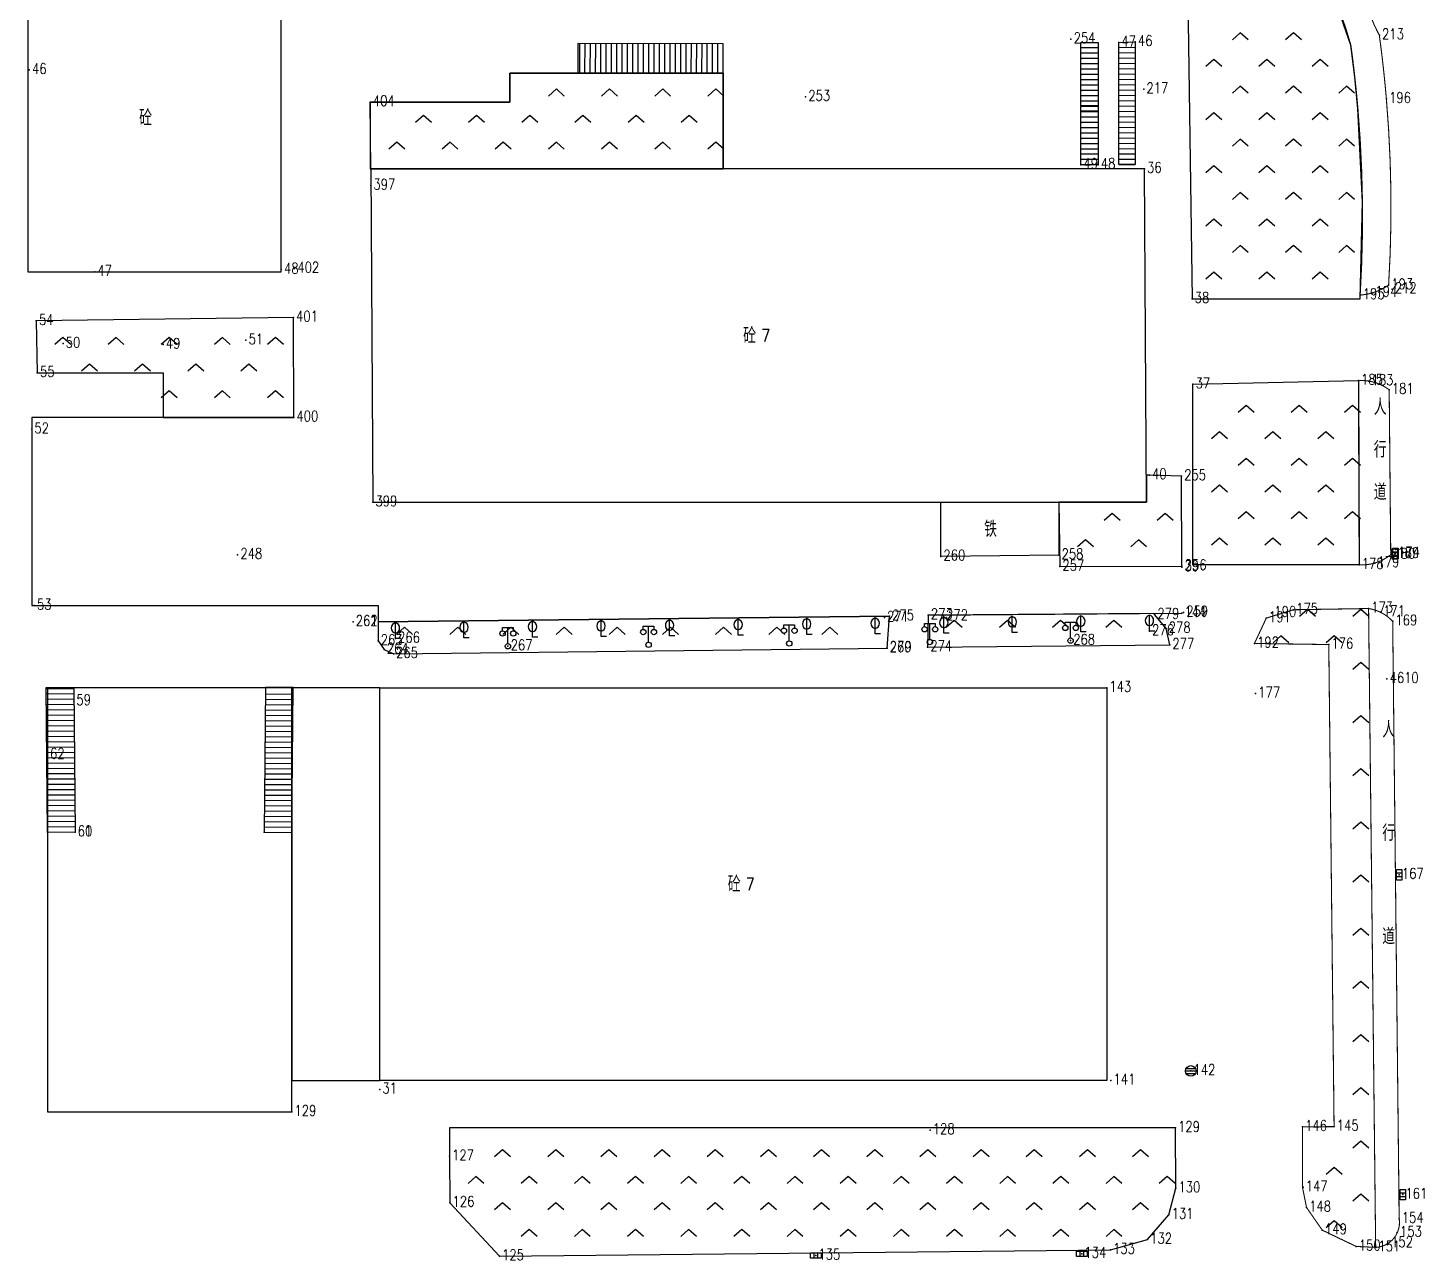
# Model space of a CAD drawing. Extents: x 1196 to 2163, y 619 to 1882.
# Drawn here: x 1890.8 to 2022.1, y 971.5 to 1087.4 of the extents above; entities that cross this region are included whole.
import ezdxf
from ezdxf.enums import TextEntityAlignment as Align

# ---------------------------------------------------------------- set-up
doc = ezdxf.new("R2010")
doc.units = 0
doc.header["$LTSCALE"] = 0.5
doc.header["$PDSIZE"] = 0.2
doc.layers.get('0').update_dxf_attribs({"linetype": 'CONTINUOUS'})
doc.layers.add('ASSIST', color=7, linetype='CONTINUOUS', plot=False)
for name, color, linetype in [('COMPONENT', 4, 'CONTINUOUS'), ('DLDW', 11, 'CONTINUOUS'), ('DLSS', 4, 'CONTINUOUS'), ('GXYZ', 2, 'CONTINUOUS'), ('JMD', 6, 'CONTINUOUS'), ('ZBTZ', 3, 'CONTINUOUS'), ('ZDH', 1, 'CONTINUOUS')]:
    doc.layers.add(name, color=color, linetype=linetype)
doc.styles.add('HZ', font='rs.shx', dxfattribs={"width": 0.8, "bigfont": 'hztxt.shx'})
doc.linetypes.add('444', pattern='A,4.5,[145,AAA.SHX,S=1,R=0,X=0,Y=1],4.5,-0.5,[146,AAA.SHX,S=1,R=0,X=0,Y=0],-0.5', length=10)

# ---------------------------------------------------------------- blocks, each defined once
blk = doc.blocks.new('gc041')
for p, q in [((-1, 0.5), (1, 0.5)), ((-1, -0.5), (-1, 0.5)), ((-0.3300000000000001, 0.5), (-0.3300000000000001, -0.5)), ((0.3300000000000001, 0.5), (0.3300000000000001, -0.5)), ((1, 0.5), (1, -0.5)), ((1, -0.5), (-1, -0.5))]:
    blk.add_line(p, q)
blk = doc.blocks.new('gc211')
for p, q in [((0, 0), (-1.5, -1.322875655532295)), ((1.5, -1.322875655532295), (0, 0))]:
    blk.add_line(p, q)
blk = doc.blocks.new('gcbj0103')
for p, q in [((-1, 0), (1, 0)), ((-0.9009279699931145, 0.4339686542644392), (0.9009279699931145, 0.4339686542644392)), ((-0.8840719287007586, -0.4673508584386283), (0.8840719287007586, -0.4673508584386283))]:
    blk.add_line(p, q)
blk.add_circle((0, 0), 1)
blk = doc.blocks.new('gc097')
for p, q in [((-1, 2.9), (-1, 3.5)), ((-1, 3.5), (1, 3.5)), ((0, 0.5), (0, 3.5)), ((1, 3.5), (1, 2.9))]:
    blk.add_line(p, q)
for centre in [(-1, 2.4), (1, 2.4), (0, 0)]:
    blk.add_circle(centre, 0.5)
blk = doc.blocks.new('gc143')
for p, q in [((0, 0), (0, 3)), ((1, 0), (0, 0))]:
    blk.add_line(p, q)
for centre, start, end in [((0.2249999999999998, 2), 102.6803834918198, 257.3196165081802), ((-0.2249999999999998, 2), 282.6803834918198, 77.31961650818025)]:
    blk.add_arc(centre, 1.025, start, end)

msp = doc.modelspace()

# ---------------------------------------------------------------- linework, layer by layer
at = {"linetype": 'Continuous'}
for p, q in [((1936.09, 1080.455, 16.02), (1936.09, 1083.171, 16.02)), ((1936.09, 1083.171, 16.02), (1956.16479296322, 1083.171, 16.02)), ((1956.16479296322, 1083.171, 16.02), (1956.16479296322, 1074.183)), ((1923.015, 1074.183), (1922.97, 1080.455, 16.02)), ((1922.97, 1080.455, 16.02), (1936.09, 1080.455, 16.02)), ((1923.015, 1074.183), (1956.16479296322, 1074.183))]:
    msp.add_line(p, q, dxfattribs=at)
at = {"layer": 'ASSIST', "linetype": 'Continuous', "flags": 128}
for points in [[(1942.486340053701, 1083.196159276717), (1956.16479296322, 1083.171), (1956.169851197554, 1085.921032162273), (1942.491398288036, 1085.946191438991)], [(1989.801, 1074.546), (1989.801, 1086.068), (1991.428, 1086.068), (1991.428, 1074.546)], [(1993.362, 1074.568), (1993.362, 1086.068), (1994.914, 1086.111), (1994.914, 1074.568)], [(1895.083, 1025.40737087685), (1895.205, 1011.785), (1892.609208201626, 1011.761752460914), (1892.487208201626, 1025.384123337764)], [(1913.119, 1025.40737087685), (1912.997, 1011.785), (1915.592791798374, 1011.761752460914), (1915.714791798374, 1025.384123337764)]]:
    msp.add_lwpolyline(points, close=True, dxfattribs=at)
at = {"layer": 'DLSS', "linetype": 'Continuous', "const_width": 0.1, "flags": 128}
for points in [[(2015.194, 1085.801, 0.02929685252450001), (2013.602336482631, 1090.425872659434, 0.02929685252449226), (2011.481, 1094.833, 0.04132945561308646), (2007.646551851545, 1100.562344074173, 0.0413294556130997), (2002.922, 1105.583)], [(2018.741, 1063.23, -0.03671608720483244), (2018.018956548839, 1062.821998587729, -0.03671608720477761), (2017.245, 1062.524, -0.02656342172134481), (2016.661954407986, 1062.380686193709, -0.02656342172109696), (2016.067, 1062.3)]]:
    msp.add_lwpolyline(points, format="xyb", dxfattribs=at)
at = {"layer": 'DLSS', "linetype": 'Continuous', "flags": 128}
for points in [[(2008.777, 1103.454, 0.1, 0.1, -0.02464116632044656), (2011.615822145433, 1100.03629302584, 0.1, 0.1, -0.03993113904072865), (2013.083, 1097.717, 0.1, 0.1, -0.004051946540645685), (2015.240495345741, 1093.533286806538, 0.1, 0.1, -0.02064722832689113), (2015.623, 1092.692, 0.1, 0.09999999999999999, -0.02258634498472908), (2016.426198406045, 1090.423367117784, 0.09999999999999999, 0.1, 0.02020210993549007), (2017.312, 1087.883, 0.1, 0.09999999999999999, 0.01844112300004212), (2017.431695844465, 1087.609687906901, 0.09999999999999999, 0.1, 0.005606906283024492), (2017.868, 1086.731, 0.1, 0.1, 0)], [(2015.194, 1085.801, 0.1, 0.1, -0.006272469131991728), (2015.562498295801, 1082.816152537918, 0.1, 0.1, -0.006272469131894292), (2015.856, 1079.823, 0.1, 0.09999999999999999, -0.01829197059465378), (2016.282137484811, 1071.065360897639, 0.09999999999999999, 0.1, -0.01829197059466653), (2016.067, 1062.3, 0.1, 0.1, 0)], [(2017.868, 1086.731, 0.1, 0.1, -0.006272469131991728), (2018.236498295801, 1083.746152537919, 0.1, 0.1, -0.006272469131894292), (2018.53, 1080.753, 0.1, 0.09999999999999999, -0.01829197059465378), (2018.956137484811, 1071.995360897639, 0.09999999999999999, 0.1, -0.01829197059466653), (2018.741, 1063.23, 0.1, 0.1, 0)], [(2015.899, 1054.251, 0.1, 0.09999999999999999, -0.02892241009112539), (2016.394244704839, 1054.258099264621, 0.09999999999999999, 0.1, -0.0289224100907574), (2016.887, 1054.208, 0.1, 0.1, -0.06121055374409031), (2017.891074215964, 1053.917728962035, 0.1, 0.1, -0.06121055374400487), (2018.795, 1053.393, 0.1, 0.1, 0)], [(2018.941, 1037.887, 0.1, 0.1, -0.04894170428611117), (2018.232560543268, 1037.42070553226, 0.1, 0.1, -0.04894170428595831), (2017.447, 1037.101, 0.1, 0.09999999999999999, -0.04307205506014312), (2016.715465315192, 1036.950721180031, 0.09999999999999999, 0.1, -0.04307205506009062), (2015.969, 1036.928, 0.1, 0.1, 0)], [(2016.857, 1032.82, 0.1, 0.09999999999999999, -0.03771599317253729), (2017.430257171878, 1032.686802086909, 0.09999999999999999, 0.1, -0.03771599317261792), (2017.977, 1032.469, 0.1, 0.09999999999999999, -0.04598968890251996), (2018.589720177951, 1032.096361978976, 0.09999999999999999, 0.1, -0.04598968890238442), (2019.124, 1031.618, 0.1, 0.1, 0)], [(2019.733, 975.438, 0.1, 0.1, -0.07210506899387152), (2019.741168751343, 974.768888147194, 0.1, 0.1, -0.07210506899388915), (2019.559, 974.125, 0.1, 0.09999999999999999, -0.1397621492059754), (2018.737714276022, 973.1447751695796, 0.09999999999999999, 0.1, -0.1397621492059662), (2017.523, 972.745, 0.1, 0.1, 0)]]:
    msp.add_lwpolyline(points, format="xyseb", dxfattribs=at)
at = {"layer": 'DLSS', "linetype": 'Continuous', "const_width": 0.1, "flags": 128}
for points in [[(2015.899, 1054.251), (2015.969, 1036.928)], [(2018.795, 1053.393), (2018.941, 1037.887)], [(2019.124, 1031.618), (2019.733, 975.438)]]:
    msp.add_lwpolyline(points, dxfattribs=at)
at = {"layer": 'JMD', "linetype": 'Continuous'}
for p, q in [((1956.169851197554, 1085.921032162273), (1942.491398288036, 1085.946191438991)), ((1942.664815799482, 1083.195830999776), (1942.669874033816, 1085.94586316205)), ((1943.164814953694, 1083.194911333118), (1943.169873188029, 1085.944943495391)), ((1943.664814107907, 1083.193991666459), (1943.669872342241, 1085.944023828733)), ((1944.164813262119, 1083.193071999801), (1944.169871496454, 1085.943104162075)), ((1944.664812416332, 1083.192152333143), (1944.669870650666, 1085.942184495416)), ((1945.164811570544, 1083.191232666484), (1945.169869804879, 1085.941264828758)), ((1945.664810724757, 1083.190312999826), (1945.669868959091, 1085.940345162099)), ((1946.164809878969, 1083.189393333168), (1946.169868113304, 1085.939425495441)), ((1946.664809033182, 1083.188473666509), (1946.669867267516, 1085.938505828783)), ((1947.164808187394, 1083.187553999851), (1947.169866421729, 1085.937586162124)), ((1947.664807341607, 1083.186634333192), (1947.669865575941, 1085.936666495466)), ((1948.164806495819, 1083.185714666534), (1948.169864730154, 1085.935746828807)), ((1948.664805650032, 1083.184794999876), (1948.669863884366, 1085.934827162149)), ((1949.164804804244, 1083.183875333217), (1949.169863038579, 1085.933907495491)), ((1949.664803958457, 1083.182955666559), (1949.669862192791, 1085.932987828832)), ((1950.164803112669, 1083.1820359999), (1950.169861347004, 1085.932068162174)), ((1950.664802266882, 1083.181116333242), (1950.669860501216, 1085.931148495516)), ((1951.164801421095, 1083.180196666583), (1951.169859655429, 1085.930228828857)), ((1951.664800575307, 1083.179276999925), (1951.669858809641, 1085.929309162199)), ((1952.164799729519, 1083.178357333267), (1952.169857963854, 1085.92838949554)), ((1952.664798883732, 1083.177437666608), (1952.669857118067, 1085.927469828882)), ((1953.164798037945, 1083.17651799995), (1953.169856272279, 1085.926550162224)), ((1953.664797192157, 1083.175598333292), (1953.669855426491, 1085.925630495565)), ((1954.16479634637, 1083.174678666633), (1954.169854580704, 1085.924710828907)), ((1954.664795500582, 1083.173758999975), (1954.669853734917, 1085.923791162248)), ((1955.164794654795, 1083.172839333316), (1955.169852889129, 1085.92287149559)), ((1955.664793809007, 1083.171919666658), (1955.669852043342, 1085.921951828931)), ((1956.16479296322, 1083.171), (1956.169851197554, 1085.921032162273)), ((1989.801, 1074.546), (1989.801, 1086.068)), ((1989.801, 1086.068), (1991.428, 1086.068)), ((1991.428, 1086.068), (1991.428, 1074.546)), ((1993.362, 1086.068), (1994.914, 1086.111)), ((1993.362, 1074.568), (1993.362, 1086.068)), ((1994.914, 1086.111), (1994.914, 1074.568)), ((1989.801, 1085.568), (1991.428, 1085.568)), ((1989.801, 1085.068), (1991.428, 1085.068)), ((1989.801, 1084.568), (1991.428, 1084.568)), ((1993.362, 1085.568), (1994.914, 1085.609130434783)), ((1993.362, 1085.068), (1994.914, 1085.107260869565)), ((1993.362, 1084.568), (1994.914, 1084.605391304348)), ((1989.801, 1084.068), (1991.428, 1084.068)), ((1989.801, 1083.568), (1991.428, 1083.568)), ((1993.362, 1084.068), (1994.914, 1084.10352173913)), ((1993.362, 1083.568), (1994.914, 1083.601652173913)), ((1942.486340053701, 1083.196159276717), (1956.16479296322, 1083.171)), ((1989.801, 1083.068), (1991.428, 1083.068)), ((1989.801, 1082.568), (1991.428, 1082.568)), ((1989.801, 1082.068), (1991.428, 1082.068)), ((1993.362, 1083.068), (1994.914, 1083.099782608696)), ((1993.362, 1082.568), (1994.914, 1082.597913043478)), ((1993.362, 1082.068), (1994.914, 1082.096043478261)), ((1989.801, 1081.568), (1991.428, 1081.568)), ((1989.801, 1081.068), (1991.428, 1081.068)), ((1993.362, 1081.568), (1994.914, 1081.594173913044)), ((1993.362, 1081.068), (1994.914, 1081.092304347826)), ((1989.801, 1080.568), (1991.428, 1080.568)), ((1989.801, 1080.120595568717), (1991.428, 1080.120595568717)), ((1989.801, 1080.068), (1991.428, 1080.068)), ((1989.801, 1079.620595568717), (1991.428, 1079.620595568717)), ((1989.801, 1079.568), (1991.428, 1079.568)), ((1993.362, 1080.568), (1994.914, 1080.590434782609)), ((1993.362, 1080.068), (1994.914, 1080.088565217391)), ((1993.362, 1079.568), (1994.914, 1079.586695652174)), ((1989.801, 1079.068), (1991.428, 1079.068)), ((1989.801, 1078.568), (1991.428, 1078.568)), ((1989.801, 1078.068), (1991.428, 1078.068)), ((1993.362, 1079.068), (1994.914, 1079.084826086957)), ((1993.362, 1078.568), (1994.914, 1078.582956521739)), ((1993.362, 1078.068), (1994.914, 1078.081086956522)), ((1989.801, 1077.568), (1991.428, 1077.568)), ((1989.801, 1077.068), (1991.428, 1077.068)), ((1993.362, 1077.568), (1994.914, 1077.579217391304)), ((1993.362, 1077.068), (1994.914, 1077.077347826087)), ((1989.801, 1076.568), (1991.428, 1076.568)), ((1989.801, 1076.068), (1991.428, 1076.068)), ((1989.801, 1075.568), (1991.428, 1075.568)), ((1993.362, 1076.568), (1994.914, 1076.57547826087)), ((1993.362, 1076.068), (1994.914, 1076.073608695652)), ((1993.362, 1075.568), (1994.914, 1075.571739130435)), ((1989.801, 1075.068), (1991.428, 1075.068)), ((1989.801, 1074.568), (1991.428, 1074.568)), ((1993.362, 1075.068), (1994.914, 1075.069869565217)), ((1993.362, 1074.568), (1994.914, 1074.568)), ((1892.609208201626, 1011.761752460914), (1892.487208201626, 1025.384123337764)), ((1895.084100784431, 1025.284458632837), (1892.488308986056, 1025.261211093751)), ((1895.088578533155, 1024.784478683473), (1892.492786734781, 1024.761231144387)), ((1895.09305628188, 1024.284498734108), (1892.497264483506, 1024.261251195022)), ((1895.083, 1025.40737087685), (1895.205, 1011.785)), ((1913.119, 1025.40737087685), (1912.997, 1011.785)), ((1913.108943718119, 1024.284498734108), (1915.704735516494, 1024.261251195022)), ((1913.113421466844, 1024.784478683473), (1915.709213265219, 1024.761231144387)), ((1915.592791798374, 1011.761752460914), (1915.714791798374, 1025.384123337764)), ((1895.097534030605, 1023.784518784744), (1892.501742232231, 1023.761271245658)), ((1895.10201177933, 1023.28453883538), (1892.506219980955, 1023.261291296294)), ((1913.09998822067, 1023.28453883538), (1915.695780019044, 1023.261291296294)), ((1913.104465969395, 1023.784518784744), (1915.700257767769, 1023.761271245658)), ((1895.106489528055, 1022.784558886015), (1892.51069772968, 1022.761311346929)), ((1895.110967276779, 1022.284578936651), (1892.515175478405, 1022.261331397565)), ((1895.115445025504, 1021.784598987287), (1892.51965322713, 1021.761351448201)), ((1913.086554974496, 1021.784598987287), (1915.68234677287, 1021.761351448201)), ((1913.09103272322, 1022.284578936651), (1915.686824521595, 1022.261331397565)), ((1913.095510471945, 1022.784558886015), (1915.69130227032, 1022.761311346929)), ((1895.119922774229, 1021.284619037922), (1892.524130975855, 1021.261371498836)), ((1895.124400522954, 1020.784639088558), (1892.528608724579, 1020.761391549472)), ((1895.128878271679, 1020.284659139194), (1892.533086473304, 1020.261411600108)), ((1913.073121728321, 1020.284659139194), (1915.668913526696, 1020.261411600108)), ((1913.077599477046, 1020.784639088558), (1915.67339127542, 1020.761391549472)), ((1913.082077225771, 1021.284619037922), (1915.677869024145, 1021.261371498836)), ((1913.082077225771, 1021.284619037922), (1915.677869024145, 1021.261371498836)), ((1895.133356020403, 1019.784679189829), (1892.537564222029, 1019.761431650743)), ((1895.137833769128, 1019.284699240465), (1892.542041970754, 1019.261451701379)), ((1913.064166230872, 1019.284699240465), (1915.659958029246, 1019.261451701379)), ((1913.068643979596, 1019.784679189829), (1915.664435777971, 1019.761431650743)), ((1895.142311517853, 1018.784719291101), (1892.546519719479, 1018.761471752014)), ((1895.146789266578, 1018.284739341736), (1892.550997468203, 1018.26149180265)), ((1895.151267015302, 1017.784759392372), (1892.555475216928, 1017.761511853286)), ((1913.050732984697, 1017.784759392372), (1915.646524783072, 1017.761511853286)), ((1913.055210733422, 1018.284739341736), (1915.651002531796, 1018.26149180265)), ((1913.059688482147, 1018.784719291101), (1915.655480280521, 1018.761471752014)), ((1895.155744764027, 1017.284779443008), (1892.559952965653, 1017.261531903922)), ((1895.160222512752, 1016.784799493643), (1892.564430714378, 1016.761551954557)), ((1895.164700261477, 1016.284819544279), (1892.568908463102, 1016.261572005193)), ((1913.037299738523, 1016.284819544279), (1915.633091536897, 1016.261572005193)), ((1913.041777487248, 1016.784799493643), (1915.637569285622, 1016.761551954557)), ((1913.046255235972, 1017.284779443008), (1915.642047034347, 1017.261531903922)), ((1895.169178010202, 1015.784839594915), (1892.573386211827, 1015.761592055828)), ((1895.173655758926, 1015.28485964555), (1892.577863960552, 1015.261612106464)), ((1913.028344241073, 1015.28485964555), (1915.624136039448, 1015.261612106464)), ((1913.032821989798, 1015.784839594915), (1915.628613788173, 1015.761592055828)), ((1895.178133507651, 1014.784879696186), (1892.582341709277, 1014.7616321571)), ((1895.182611256376, 1014.284899746822), (1892.586819458002, 1014.261652207736)), ((1895.187089005101, 1013.784919797457), (1892.591297206726, 1013.761672258371)), ((1913.014910994899, 1013.784919797457), (1915.610702793274, 1013.761672258371)), ((1913.019388743624, 1014.284899746822), (1915.615180541998, 1014.261652207736)), ((1913.023866492349, 1014.784879696186), (1915.619658290723, 1014.7616321571)), ((1895.191566753826, 1013.284939848093), (1892.595774955451, 1013.261692309007)), ((1895.19604450255, 1012.784959898729), (1892.600252704176, 1012.761712359643)), ((1913.005955497449, 1012.784959898729), (1915.601747295824, 1012.761712359643)), ((1913.010433246174, 1013.284939848093), (1915.606225044549, 1013.261692309007)), ((1895.200522251275, 1012.284979949364), (1892.604730452901, 1012.261732410278)), ((1895.205, 1011.785), (1892.609208201626, 1011.761752460914)), ((1912.997, 1011.785), (1915.592791798374, 1011.761752460914)), ((1913.001477748725, 1012.284979949364), (1915.597269547099, 1012.261732410278))]:
    msp.add_line(p, q, dxfattribs=at)
at = {"layer": 'JMD', "linetype": 'Continuous', "flags": 128}
for points in [[(1890.776, 1093.468), (1890.776, 1064.5), (1914.605, 1064.5), (1914.605, 1093.468)], [(1995.778, 1074.183), (1923.015, 1074.183), (1923.217, 1042.809), (1995.98, 1042.809)], [(1976.628, 1037.729), (1976.628, 1042.809), (1987.733, 1042.809), (1987.733, 1037.842)], [(1892.609, 1025.373), (1892.609, 985.4870000000001), (1915.593, 985.487), (1915.593, 1025.373)], [(1923.864, 1025.373), (1915.593, 1025.373), (1915.593, 988.4459999999997), (1923.863999999999, 988.4459999999999)], [(1992.228, 1025.373), (1992.228, 988.4459999999999), (1923.864, 988.4459999999997), (1923.864, 1025.373)]]:
    msp.add_lwpolyline(points, close=True, dxfattribs=at)
at = {"layer": 'JMD', "linetype": '444', "flags": 128}
for points in [[(1915.771, 1050.799), (1891.14, 1050.799), (1891.14, 1033.098)], [(1891.14, 1033.098), (1923.702, 1033.098), (1923.702, 1031.566), (1971.799, 1032.088)]]:
    msp.add_lwpolyline(points, dxfattribs=at)
at = {"layer": 'JMD', "linetype": '444', "elevation": 15.733, "flags": 128}
msp.add_lwpolyline([(1975.441, 1032.211), (1999.287, 1032.38)], dxfattribs=at)
at = {"layer": 'ZBTZ', "linetype": 'Continuous', "flags": 128}
for points, elevation in [([(2011.481, 1094.833), (1999.795, 1094.528), (2000.258, 1061.951), (2016.067, 1061.951), (2016.282137484811, 1071.065360897639), (2015.856, 1079.823), (2015.562498295801, 1082.816152537918), (2015.194, 1085.801), (2013.602336482631, 1090.425872659434), (2011.481, 1094.833)], 15.39), ([(1922.97, 1080.455), (1922.97, 1074.183), (1956.16479296322, 1074.183), (1956.16479296322, 1083.171), (1936.09, 1083.171), (1936.09, 1080.455), (1922.970089762698, 1080.442489074657)], 16.02), ([(1891.561, 1059.871), (1891.66, 1054.989), (1903.501, 1054.989), (1903.501, 1050.799), (1915.771, 1050.799), (1915.746, 1060.187), (1891.561, 1059.871)], 15.649), ([(1975.441, 1032.211), (1975.391, 1029.199), (1998.156, 1029.406), (1997.809, 1030.931), (1996.744, 1032.236), (1996.634904798829, 1032.361204223392), (1975.441, 1032.211)], 15.733), ([(1998.683, 983.974), (1930.414, 983.974), (1930.414, 981.305), (1930.46, 976.94), (1935.113, 971.922), (1992.581, 972.518), (1996.072, 973.469), (1998.087, 975.815), (1998.729, 978.299), (1998.683, 983.974)], 15.391)]:
    msp.add_lwpolyline(points, close=True, dxfattribs=dict(at, elevation=elevation))
for points in [[(2000.34, 1053.907), (2015.899, 1054.251), (2015.969, 1036.928), (2000.34, 1036.928), (2000.34, 1053.907)], [(1987.733, 1042.809), (1987.806, 1036.771), (1999.308, 1036.805), (1999.267, 1045.274), (1996.24, 1045.37), (1995.963522584863, 1045.368219913372), (1995.963522584863, 1042.809), (1987.733, 1042.809)], [(1923.702, 1031.566), (1923.702, 1029.769), (1924.281, 1028.965), (1925.147, 1028.554), (1971.57, 1029.093), (1971.799, 1032.088)]]:
    msp.add_lwpolyline(points, close=True, dxfattribs=at)
at = {"layer": 'ZBTZ', "linetype": 'Continuous', "const_width": 0.1, "flags": 128}
msp.add_lwpolyline([(2016.857, 1032.82), (2009.799, 1032.708), (2007.24, 1031.922), (2006.12, 1029.534), (2013.114, 1029.435), (2013.613, 984.096), (2010.641, 984.076), (2010.641, 978.3890000000001), (2011.021, 976.494), (2012.504, 974.357), (2015.693, 972.827), (2017.523, 972.745)], close=True, dxfattribs=at)
at = {"layer": 'ZDH', "linetype": 'Continuous'}
for p in [(1988.865, 1086.373, 15.85), (1993.362, 1086.068, 16.015), (1994.914, 1086.111, 16.015), (2017.868, 1086.731, 15.39), (2017.868, 1086.731, 15.39), (2017.868, 1086.731, 15.39), (1890.905, 1083.47, 15.498), (1963.912, 1080.947, 16.303), (1995.721, 1081.655, 15.742), (1995.721, 1081.655, 15.742), (1995.721, 1081.655, 15.742), (2018.53, 1080.753, 15.31), (2018.53, 1080.753, 15.31), (2018.53, 1080.753, 15.31), (1922.97, 1080.455, 16.02), (1922.97, 1080.455, 16.02), (1922.97, 1080.455, 16.02), (1989.801, 1074.546, 16.347), (1991.428, 1074.56, 16.252), (1995.778, 1074.183, 15.728), (1923.015, 1072.597, 15.838), (1923.015, 1072.597, 15.838), (1923.015, 1072.597, 15.838), (1897.065, 1064.5, 15.63), (1914.605, 1064.696, 15.784), (1915.859, 1064.79, 15.767), (1915.859, 1064.79, 15.767), (1915.859, 1064.79, 15.767), (2016.067, 1062.3, 15.162), (2016.067, 1062.3, 15.162), (2016.067, 1062.3, 15.162), (2017.245, 1062.524, 15.132), (2017.245, 1062.524, 15.132), (2017.245, 1062.524, 15.132), (2018.741, 1063.23, 15.118), (2018.741, 1063.23, 15.118), (2018.741, 1063.23, 15.118), (2019.074, 1062.86, 15.103), (2019.074, 1062.86, 15.103), (2019.074, 1062.86, 15.103), (2000.258, 1061.951, 15.617), (1891.561, 1059.871, 15.649), (1915.746, 1060.187, 15.772), (1915.746, 1060.187, 15.772), (1915.746, 1060.187, 15.772), (1894.084, 1057.731, 15.977), (1903.501, 1057.638, 16.107), (1911.276, 1058.045, 16.065), (1891.66, 1054.989, 15.767), (2000.34, 1053.907, 15.653), (2015.899, 1054.251, 15.098), (2015.899, 1054.251, 15.098), (2015.899, 1054.251, 15.098), (2016.887, 1054.208, 15.085), (2016.887, 1054.208, 15.085), (2016.887, 1054.208, 15.085), (2018.795, 1053.393, 15.037), (2018.795, 1053.393, 15.037), (2018.795, 1053.393, 15.037), (1915.771, 1050.799, 15.772), (1915.771, 1050.799, 15.772), (1915.771, 1050.799, 15.772), (1891.14, 1049.674, 15.798), (1996.24, 1045.37, 15.79), (1999.267, 1045.274, 15.925), (1923.217, 1042.809, 16.22), (1923.217, 1042.809, 16.22), (1923.217, 1042.809, 16.22), (1910.499, 1037.878, 15.117), (1976.628, 1037.729, 15.725), (1987.733, 1037.842, 15.81), (2018.941, 1037.887, 14.895), (2018.941, 1037.887, 14.895), (2018.941, 1037.887, 14.895), (2019.322, 1037.95, 14.867), (2019.322, 1037.95, 14.867), (2019.322, 1037.95, 14.867), (2019.375, 1037.996, 14.878), (2019.375, 1037.996, 14.878), (2019.375, 1037.996, 14.878), (1987.806, 1036.771, 15.579), (1999.298, 1036.726, 15.976), (1999.308, 1036.805, 15.317), (2015.969, 1036.928, 14.917), (2015.969, 1036.928, 14.917), (2015.969, 1036.928, 14.917), (2017.447, 1037.101, 14.891), (2017.447, 1037.101, 14.891), (2017.447, 1037.101, 14.891), (1891.374, 1033.098, 15.884), (1971.799, 1032.088, 15.74), (1975.441, 1032.211, 15.733), (1976.869, 1032.111, 15.747), (1996.744, 1032.236, 15.366), (1999.287, 1032.38, 16.807), (1999.287, 1032.38, 16.807), (1999.287, 1032.38, 16.807), (1999.461, 1032.452, 15.337), (2007.742, 1032.416, 15.852), (2007.742, 1032.416, 15.852), (2007.742, 1032.416, 15.852), (2009.799, 1032.708, 15.758), (2009.799, 1032.708, 15.758), (2009.799, 1032.708, 15.758), (2016.857, 1032.82, 14.84), (2016.857, 1032.82, 14.84), (2016.857, 1032.82, 14.84), (2017.977, 1032.469, 14.851), (2017.977, 1032.469, 14.851), (2017.977, 1032.469, 14.851), (1921.36, 1031.566, 15.77), (1921.363, 1031.566, 15.771), (1971.318, 1031.964, 15.762), (1997.809, 1030.931, 15.336), (2007.24, 1031.922, 15.901), (2007.24, 1031.922, 15.901), (2007.24, 1031.922, 15.901), (2019.124, 1031.618, 14.825), (2019.124, 1031.618, 14.825), (2019.124, 1031.618, 14.825), (1923.702, 1029.769, 15.754), (1925.336, 1029.993, 15.805), (1988.829, 1029.801, 15.591), (1996.245, 1030.686, 15.611), (1998.156, 1029.406, 15.413), (2006.12, 1029.534, 15.884), (2006.12, 1029.534, 15.884), (2006.12, 1029.534, 15.884), (2013.114, 1029.435, 15.423), (2013.114, 1029.435, 15.423), (2013.114, 1029.435, 15.423), (1924.281, 1028.965, 15.683), (1925.147, 1028.554, 15.515), (1935.917, 1029.272, 15.59), (1971.57, 1029.13, 15.543), (1971.57, 1029.093, 15.543), (1975.391, 1029.199, 15.57), (2018.582, 1026.204, 14.953), (1992.228, 1025.373, 16.289), (1992.228, 1025.373, 16.289), (1992.228, 1025.373, 16.289), (2006.23, 1024.838, 16.23), (2006.23, 1024.838, 16.23), (2006.23, 1024.838, 16.23), (1895.083, 1024.118, 15.933), (1892.609, 1019.072, 18.549), (1915.593, 1019.072, 18.549), (1895.205, 1011.785, 19.811), (1895.206, 1011.785, 19.812), (1912.996, 1011.785, 19.812), (1912.997, 1011.785, 19.811), (2019.738, 1007.788, 14.591), (2019.738, 1007.788, 14.591), (2019.738, 1007.788, 14.591), (2000.14, 989.333, 15.427), (2000.14, 989.333, 15.427), (2000.14, 989.333, 15.427), (1923.864, 987.594, 15.891), (1923.864, 987.594, 15.891), (1923.864, 987.594, 15.891), (1992.628, 988.446, 15.459), (1992.628, 988.446, 15.459), (1992.628, 988.446, 15.459), (1915.593, 985.487, 19.375), (1975.623, 983.776, 15.924), (1975.623, 983.776, 15.924), (1975.623, 983.776, 15.924), (1998.683, 983.974, 15.391), (1998.683, 983.974, 15.391), (1998.683, 983.974, 15.391), (2010.641, 984.076, 15.384), (2010.641, 984.076, 15.384), (2010.641, 984.076, 15.384), (2013.613, 984.096, 15.415), (2013.613, 984.096, 15.415), (2013.613, 984.096, 15.415), (1930.414, 981.305, 15.808), (1930.414, 981.305, 15.808), (1930.414, 981.305, 15.808), (1998.729, 978.299, 15.363), (1998.729, 978.299, 15.363), (1998.729, 978.299, 15.363), (2010.696, 978.389, 15.033), (2010.696, 978.389, 15.033), (2010.696, 978.389, 15.033), (1930.46, 976.94, 15.476), (1930.46, 976.94, 15.476), (1930.46, 976.94, 15.476), (2020.077, 977.7, 14.275), (2020.077, 977.7, 14.275), (2020.077, 977.7, 14.275), (1998.087, 975.815, 15.351), (1998.087, 975.815, 15.351), (1998.087, 975.815, 15.351), (2011.021, 976.494, 14.907), (2011.021, 976.494, 14.907), (2011.021, 976.494, 14.907), (2012.504, 974.357, 14.685), (2012.504, 974.357, 14.685), (2012.504, 974.357, 14.685), (2019.733, 975.438, 14.233), (2019.733, 975.438, 14.233), (2019.733, 975.438, 14.233), (1996.072, 973.469, 15.372), (1996.072, 973.469, 15.372), (1996.072, 973.469, 15.372), (2018.73, 973.144, 14.249), (2018.73, 973.144, 14.249), (2018.73, 973.144, 14.249), (2019.559, 974.125, 14.23), (2019.559, 974.125, 14.23), (2019.559, 974.125, 14.23), (1935.113, 971.922, 15.459), (1935.113, 971.922, 15.459), (1935.113, 971.922, 15.459), (1964.865, 971.971, 15.421), (1964.865, 971.971, 15.421), (1964.865, 971.971, 15.421), (1989.879, 972.147, 15.436), (1989.879, 972.147, 15.436), (1989.879, 972.147, 15.436), (1992.581, 972.518, 15.444), (1992.581, 972.518, 15.444), (1992.581, 972.518, 15.444), (2015.693, 972.827, 14.412), (2015.693, 972.827, 14.412), (2015.693, 972.827, 14.412), (2017.523, 972.745, 14.321), (2017.523, 972.745, 14.321), (2017.523, 972.745, 14.321)]:
    msp.add_point(p, dxfattribs=at)

# ---------------------------------------------------------------- block references
at = {"layer": 'COMPONENT', "linetype": 'Continuous', "xscale": 0.5, "yscale": 0.5}
msp.add_blockref('gcbj0103', (2000.14, 989.333, 15.427), dxfattribs=at)
at = {"layer": 'DLDW', "linetype": 'Continuous', "xscale": 0.5, "yscale": 0.5}
for p in [(1935.917, 1029.272, 15.59), (1949.145, 1029.40425, 15.59), (1962.373, 1029.5365, 15.59), (1975.601, 1029.66875, 15.59), (1988.829, 1029.801, 15.591)]:
    msp.add_blockref('gc097', p, dxfattribs=at)
at = {"layer": 'GXYZ', "linetype": 'Continuous', "xscale": 0.5, "yscale": 0.5, "zscale": 0.5, "rotation": 90}
for p in [(2019.322, 1037.95, 14.867), (2019.375, 1037.996, 14.878), (2019.738, 1007.788, 14.591), (2020.077, 977.7, 14.275)]:
    msp.add_blockref('gc041', p, dxfattribs=at)
at = {"layer": 'GXYZ', "linetype": 'Continuous', "xscale": 0.5, "yscale": 0.5, "zscale": 0.5}
for p in [(1964.865, 971.971, 15.421), (1989.879, 972.147, 15.436)]:
    msp.add_blockref('gc041', p, dxfattribs=at)
at = {"layer": 'ZBTZ', "linetype": 'Continuous', "xscale": 0.5, "yscale": 0.5}
for name, p in [('gc211', (2004.795, 1086.951)), ('gc211', (2009.795, 1086.951)), ('gc211', (2002.295, 1084.451)), ('gc211', (2007.295, 1084.451)), ('gc211', (2012.295, 1084.451)), ('gc211', (2004.795, 1081.951)), ('gc211', (2009.795, 1081.951)), ('gc211', (2014.795, 1081.951)), ('gc211', (1940.47, 1081.683)), ('gc211', (1945.47, 1081.683)), ('gc211', (1950.47, 1081.683)), ('gc211', (1955.47, 1081.683)), ('gc211', (2002.295, 1079.451)), ('gc211', (2007.295, 1079.451)), ('gc211', (2012.295, 1079.451)), ('gc211', (1927.97, 1079.183)), ('gc211', (1932.97, 1079.183)), ('gc211', (1937.97, 1079.183)), ('gc211', (1942.97, 1079.183)), ('gc211', (1947.97, 1079.183)), ('gc211', (1952.97, 1079.183)), ('gc211', (1925.47, 1076.683)), ('gc211', (1930.47, 1076.683)), ('gc211', (1935.47, 1076.683)), ('gc211', (1940.47, 1076.683)), ('gc211', (1945.47, 1076.683)), ('gc211', (1950.47, 1076.683)), ('gc211', (1955.47, 1076.683)), ('gc211', (2004.795, 1076.951)), ('gc211', (2009.795, 1076.951)), ('gc211', (2014.795, 1076.951)), ('gc211', (2002.295, 1074.451)), ('gc211', (2007.295, 1074.451)), ('gc211', (2012.295, 1074.451)), ('gc211', (2004.795, 1071.951)), ('gc211', (2009.795, 1071.951)), ('gc211', (2014.795, 1071.951)), ('gc211', (2002.295, 1069.451)), ('gc211', (2007.295, 1069.451)), ('gc211', (2012.295, 1069.451)), ('gc211', (2004.795, 1066.951)), ('gc211', (2009.795, 1066.951)), ('gc211', (2014.795, 1066.951)), ('gc211', (2002.295, 1064.451)), ('gc211', (2007.295, 1064.451)), ('gc211', (2012.295, 1064.451)), ('gc211', (1894.061, 1058.299)), ('gc211', (1899.061, 1058.299)), ('gc211', (1904.061, 1058.299)), ('gc211', (1909.061, 1058.299)), ('gc211', (1914.061, 1058.299)), ('gc211', (1896.561, 1055.799)), ('gc211', (1901.561, 1055.799)), ('gc211', (1906.561, 1055.799)), ('gc211', (1911.561, 1055.799)), ('gc211', (1904.061, 1053.299)), ('gc211', (1909.061, 1053.299)), ('gc211', (1914.061, 1053.299)), ('gc211', (2005.34, 1051.928)), ('gc211', (2010.34, 1051.928)), ('gc211', (2015.34, 1051.928)), ('gc211', (2002.84, 1049.428)), ('gc211', (2007.84, 1049.428)), ('gc211', (2012.84, 1049.428)), ('gc211', (2005.34, 1046.928)), ('gc211', (2010.34, 1046.928)), ('gc211', (2015.34, 1046.928)), ('gc211', (2002.84, 1044.428)), ('gc211', (2007.84, 1044.428)), ('gc211', (2012.84, 1044.428)), ('gc211', (1992.733, 1041.771)), ('gc211', (1997.733, 1041.771)), ('gc211', (2005.34, 1041.928)), ('gc211', (2010.34, 1041.928)), ('gc211', (2015.34, 1041.928)), ('gc211', (1990.233, 1039.271)), ('gc211', (1995.233, 1039.271)), ('gc211', (2002.84, 1039.428)), ('gc211', (2007.84, 1039.428)), ('gc211', (2012.84, 1039.428)), ('gc143', (1983.352454545455, 1030.56, 15.805)), ('gc143', (1989.798727272727, 1030.623, 15.805)), ('gc143', (1996.245, 1030.686, 15.611)), ('gc211', (2011.12, 1032.745)), ('gc211', (2016.12, 1032.745)), ('gc143', (1925.336, 1029.993, 15.805)), ('gc211', (1926.202, 1031.054)), ('gc211', (1931.202, 1031.054)), ('gc143', (1931.782272727273, 1030.056, 15.805)), ('gc211', (1936.202, 1031.054)), ('gc143', (1938.228545454545, 1030.119, 15.805)), ('gc211', (1941.202, 1031.054)), ('gc143', (1944.674818181818, 1030.182, 15.805)), ('gc211', (1946.202, 1031.054)), ('gc211', (1951.202, 1031.054)), ('gc143', (1951.121090909091, 1030.245, 15.805)), ('gc211', (1956.202, 1031.054)), ('gc143', (1957.567363636364, 1030.308, 15.805)), ('gc211', (1961.202, 1031.054)), ('gc143', (1964.013636363636, 1030.371, 15.805)), ('gc211', (1966.202, 1031.054)), ('gc143', (1970.459909090909, 1030.434, 15.805)), ('gc143', (1976.906181818182, 1030.497, 15.805)), ('gc211', (1977.891, 1031.699)), ('gc211', (1982.891, 1031.699)), ('gc211', (1987.891, 1031.699)), ('gc211', (1992.891, 1031.699)), ('gc211', (2008.62, 1030.245)), ('gc211', (2013.62, 1030.245)), ('gc211', (2016.12, 1027.745)), ('gc211', (2016.12, 1022.745)), ('gc211', (2016.12, 1017.745)), ('gc211', (2016.12, 1012.745)), ('gc211', (2016.12, 1007.745)), ('gc211', (2016.12, 1002.745)), ('gc211', (2016.12, 997.745)), ('gc211', (2016.12, 992.745)), ('gc211', (2016.12, 987.745)), ('gc211', (2016.12, 982.745)), ('gc211', (1935.414, 981.922)), ('gc211', (1940.414, 981.922)), ('gc211', (1945.414, 981.922)), ('gc211', (1950.414, 981.922)), ('gc211', (1955.414, 981.922)), ('gc211', (1960.414, 981.922)), ('gc211', (1965.414, 981.922)), ('gc211', (1970.414, 981.922)), ('gc211', (1975.414, 981.922)), ('gc211', (1980.414, 981.922)), ('gc211', (1985.414, 981.922)), ('gc211', (1990.414, 981.922)), ('gc211', (1995.414, 981.922)), ('gc211', (2013.62, 980.245)), ('gc211', (1932.914, 979.422)), ('gc211', (1937.914, 979.422)), ('gc211', (1942.914, 979.422)), ('gc211', (1947.914, 979.422)), ('gc211', (1952.914, 979.422)), ('gc211', (1957.914, 979.422)), ('gc211', (1962.914, 979.422)), ('gc211', (1967.914, 979.422)), ('gc211', (1972.914, 979.422)), ('gc211', (1977.914, 979.422)), ('gc211', (1982.914, 979.422)), ('gc211', (1987.914, 979.422)), ('gc211', (1992.914, 979.422)), ('gc211', (1997.914, 979.422)), ('gc211', (1935.414, 976.922)), ('gc211', (1940.414, 976.922)), ('gc211', (1945.414, 976.922)), ('gc211', (1950.414, 976.922)), ('gc211', (1955.414, 976.922)), ('gc211', (1960.414, 976.922)), ('gc211', (1965.414, 976.922)), ('gc211', (1970.414, 976.922)), ('gc211', (1975.414, 976.922)), ('gc211', (1980.414, 976.922)), ('gc211', (1985.414, 976.922)), ('gc211', (1990.414, 976.922)), ('gc211', (1995.414, 976.922)), ('gc211', (2016.12, 977.745)), ('gc211', (1937.914, 974.422)), ('gc211', (1942.914, 974.422)), ('gc211', (1947.914, 974.422)), ('gc211', (1952.914, 974.422)), ('gc211', (1957.914, 974.422)), ('gc211', (1962.914, 974.422)), ('gc211', (1967.914, 974.422)), ('gc211', (1972.914, 974.422)), ('gc211', (1977.914, 974.422)), ('gc211', (1982.914, 974.422)), ('gc211', (1987.914, 974.422)), ('gc211', (1992.914, 974.422)), ('gc211', (2013.62, 975.245))]:
    msp.add_blockref(name, p, dxfattribs=at)

# ---------------------------------------------------------------- texts
at = {"layer": 'DLSS', "linetype": 'Continuous', "style": 'HZ', "width": 0.8}
for s, p in [('人', (2017.347971496149, 1051.02329273916)), ('行', (2017.347971496149, 1047.023721546735)), ('道', (2017.347971496149, 1043.02415035431)), ('人', (2018.145496582682, 1020.694503327209)), ('行', (2018.145496582682, 1010.967220214249)), ('道', (2018.145496582682, 1001.239937101288))]:
    msp.add_text(s, height=1.5, dxfattribs=at).set_placement(p)
at = {"layer": 'JMD', "linetype": 'Continuous', "style": 'HZ', "width": 0.8}
for s, p in [('砼', (1902.4405, 1078.984)), ('砼', (1959.2475, 1058.496)), ('铁', (1981.909683421253, 1040.297144089446)), ('砼', (1957.796, 1006.9095))]:
    msp.add_text(s, height=1.5, dxfattribs=at).set_placement(p, align=Align.MIDDLE_RIGHT)
for p in [(1959.7475, 1058.496), (1958.296, 1006.9095)]:
    msp.add_text('7', height=1.2, dxfattribs=at).set_placement(p, align=Align.MIDDLE_LEFT)
at = {"layer": 'ZDH', "linetype": 'Continuous', "style": 'HZ', "width": 0.8}
for s, p in [('213', (2018.118, 1086.356, 15.39)), ('213', (2018.118, 1086.356, 15.39)), ('213', (2018.118, 1086.356, 15.39)), ('254', (1989.115, 1085.998, 15.85)), ('47', (1993.612, 1085.693, 16.015)), ('46', (1995.164, 1085.736, 16.015)), ('46', (1891.155, 1083.095, 15.498)), ('217', (1995.971, 1081.28, 15.742)), ('217', (1995.971, 1081.28, 15.742)), ('217', (1995.971, 1081.28, 15.742)), ('404', (1923.22, 1080.08, 16.02)), ('404', (1923.22, 1080.08, 16.02)), ('404', (1923.22, 1080.08, 16.02)), ('253', (1964.162, 1080.572, 16.303)), ('196', (2018.78, 1080.378, 15.31)), ('196', (2018.78, 1080.378, 15.31)), ('196', (2018.78, 1080.378, 15.31)), ('49', (1990.051, 1074.171, 16.347)), ('48', (1991.678, 1074.185, 16.252)), ('36', (1996.028, 1073.808, 15.728)), ('397', (1923.265, 1072.222, 15.838)), ('397', (1923.265, 1072.222, 15.838)), ('397', (1923.265, 1072.222, 15.838)), ('47', (1897.315, 1064.125, 15.63)), ('48', (1914.855, 1064.321, 15.784)), ('402', (1916.109, 1064.415, 15.767)), ('402', (1916.109, 1064.415, 15.767)), ('402', (1916.109, 1064.415, 15.767)), ('193', (2018.991, 1062.855, 15.118)), ('193', (2018.991, 1062.855, 15.118)), ('193', (2018.991, 1062.855, 15.118)), ('38', (2000.508, 1061.576, 15.617)), ('195', (2016.317, 1061.925, 15.162)), ('195', (2016.317, 1061.925, 15.162)), ('195', (2016.317, 1061.925, 15.162)), ('194', (2017.495, 1062.149, 15.132)), ('194', (2017.495, 1062.149, 15.132)), ('194', (2017.495, 1062.149, 15.132)), ('212', (2019.324, 1062.485, 15.103)), ('212', (2019.324, 1062.485, 15.103)), ('212', (2019.324, 1062.485, 15.103)), ('54', (1891.811, 1059.496, 15.649)), ('401', (1915.996, 1059.812, 15.772)), ('401', (1915.996, 1059.812, 15.772)), ('401', (1915.996, 1059.812, 15.772)), ('50', (1894.334, 1057.356, 15.977)), ('51', (1911.526, 1057.67, 16.065)), ('49', (1903.751, 1057.263, 16.107)), ('55', (1891.91, 1054.614, 15.767)), ('37', (2000.59, 1053.532, 15.653)), ('185', (2016.149, 1053.876, 15.098)), ('185', (2016.149, 1053.876, 15.098)), ('185', (2016.149, 1053.876, 15.098)), ('183', (2017.137, 1053.833, 15.085)), ('183', (2017.137, 1053.833, 15.085)), ('183', (2017.137, 1053.833, 15.085)), ('181', (2019.045, 1053.018, 15.037)), ('181', (2019.045, 1053.018, 15.037)), ('181', (2019.045, 1053.018, 15.037)), ('400', (1916.021, 1050.424, 15.772)), ('400', (1916.021, 1050.424, 15.772)), ('400', (1916.021, 1050.424, 15.772)), ('52', (1891.39, 1049.299, 15.798)), ('40', (1996.49, 1044.995, 15.79)), ('255', (1999.517, 1044.899, 15.925)), ('399', (1923.467, 1042.434, 16.22)), ('399', (1923.467, 1042.434, 16.22)), ('399', (1923.467, 1042.434, 16.22)), ('174', (2019.625, 1037.621, 14.878)), ('174', (2019.625, 1037.621, 14.878)), ('174', (2019.625, 1037.621, 14.878)), ('248', (1910.749, 1037.503, 15.117)), ('260', (1976.878, 1037.354, 15.725)), ('258', (1987.983, 1037.467, 15.81)), ('257', (1988.056, 1036.396, 15.579)), ('39', (1999.548, 1036.351, 15.976)), ('256', (1999.558, 1036.43, 15.317)), ('178', (2016.219, 1036.553, 14.917)), ('178', (2016.219, 1036.553, 14.917)), ('178', (2016.219, 1036.553, 14.917)), ('179', (2017.697, 1036.726, 14.891)), ('179', (2017.697, 1036.726, 14.891)), ('179', (2017.697, 1036.726, 14.891)), ('180', (2019.191, 1037.512, 14.895)), ('180', (2019.191, 1037.512, 14.895)), ('180', (2019.191, 1037.512, 14.895)), ('189', (2019.572, 1037.575, 14.867)), ('189', (2019.572, 1037.575, 14.867)), ('189', (2019.572, 1037.575, 14.867)), ('53', (1891.624, 1032.723, 15.884)), ('175', (2010.049, 1032.333, 15.758)), ('175', (2010.049, 1032.333, 15.758)), ('175', (2010.049, 1032.333, 15.758)), ('173', (2017.107, 1032.445, 14.84)), ('173', (2017.107, 1032.445, 14.84)), ('173', (2017.107, 1032.445, 14.84)), ('261', (1921.61, 1031.191, 15.77)), ('262', (1921.613, 1031.191, 15.771)), ('271', (1971.568, 1031.589, 15.762)), ('275', (1972.049, 1031.713, 15.74)), ('273', (1975.691, 1031.836, 15.733)), ('272', (1977.119, 1031.736, 15.747)), ('279', (1996.994, 1031.861, 15.366)), ('144', (1999.537, 1032.005, 16.807)), ('144', (1999.537, 1032.005, 16.807)), ('144', (1999.537, 1032.005, 16.807)), ('259', (1999.711, 1032.077, 15.337)), ('191', (2007.49, 1031.547, 15.901)), ('191', (2007.49, 1031.547, 15.901)), ('191', (2007.49, 1031.547, 15.901)), ('190', (2007.992, 1032.041, 15.852)), ('190', (2007.992, 1032.041, 15.852)), ('190', (2007.992, 1032.041, 15.852)), ('171', (2018.227, 1032.094, 14.851)), ('171', (2018.227, 1032.094, 14.851)), ('171', (2018.227, 1032.094, 14.851)), ('169', (2019.374, 1031.243, 14.825)), ('169', (2019.374, 1031.243, 14.825)), ('169', (2019.374, 1031.243, 14.825)), ('276', (1996.495, 1030.311, 15.611)), ('278', (1998.059, 1030.556, 15.336)), ('263', (1923.952, 1029.394, 15.754)), ('264', (1924.531, 1028.59, 15.683)), ('266', (1925.586, 1029.618, 15.805)), ('267', (1936.167, 1028.897, 15.59)), ('270', (1971.82, 1028.755, 15.543)), ('269', (1971.82, 1028.718, 15.543)), ('274', (1975.641, 1028.824, 15.57)), ('268', (1989.079, 1029.426, 15.591)), ('277', (1998.406, 1029.031, 15.413)), ('192', (2006.37, 1029.159, 15.884)), ('192', (2006.37, 1029.159, 15.884)), ('192', (2006.37, 1029.159, 15.884)), ('176', (2013.364, 1029.06, 15.423)), ('176', (2013.364, 1029.06, 15.423)), ('176', (2013.364, 1029.06, 15.423)), ('265', (1925.397, 1028.179, 15.515)), ('4610', (2018.832, 1025.829, 14.953)), ('143', (1992.478, 1024.998, 16.289)), ('143', (1992.478, 1024.998, 16.289)), ('143', (1992.478, 1024.998, 16.289)), ('177', (2006.48, 1024.463, 16.23)), ('177', (2006.48, 1024.463, 16.23)), ('177', (2006.48, 1024.463, 16.23)), ('59', (1895.333, 1023.743, 15.933)), ('62', (1892.859, 1018.697, 18.549)), ('60', (1895.455, 1011.41, 19.811)), ('61', (1895.456, 1011.41, 19.812)), ('167', (2019.988, 1007.413, 14.591)), ('167', (2019.988, 1007.413, 14.591)), ('167', (2019.988, 1007.413, 14.591)), ('141', (1992.878, 988.071, 15.459)), ('141', (1992.878, 988.071, 15.459)), ('141', (1992.878, 988.071, 15.459)), ('142', (2000.39, 988.958, 15.427)), ('142', (2000.39, 988.958, 15.427)), ('142', (2000.39, 988.958, 15.427)), ('31', (1924.114, 987.219, 15.891)), ('31', (1924.114, 987.219, 15.891)), ('31', (1924.114, 987.219, 15.891)), ('129', (1915.843, 985.112, 19.375)), ('128', (1975.873, 983.401, 15.924)), ('128', (1975.873, 983.401, 15.924)), ('128', (1975.873, 983.401, 15.924)), ('129', (1998.933, 983.599, 15.391)), ('129', (1998.933, 983.599, 15.391)), ('129', (1998.933, 983.599, 15.391)), ('146', (2010.891, 983.701, 15.384)), ('146', (2010.891, 983.701, 15.384)), ('146', (2010.891, 983.701, 15.384)), ('145', (2013.863, 983.721, 15.415)), ('145', (2013.863, 983.721, 15.415)), ('145', (2013.863, 983.721, 15.415)), ('127', (1930.664, 980.93, 15.808)), ('127', (1930.664, 980.93, 15.808)), ('127', (1930.664, 980.93, 15.808)), ('130', (1998.979, 977.924, 15.363)), ('130', (1998.979, 977.924, 15.363)), ('130', (1998.979, 977.924, 15.363)), ('147', (2010.946, 978.014, 15.033)), ('147', (2010.946, 978.014, 15.033)), ('147', (2010.946, 978.014, 15.033)), ('161', (2020.327, 977.325, 14.275)), ('161', (2020.327, 977.325, 14.275)), ('161', (2020.327, 977.325, 14.275)), ('126', (1930.71, 976.565, 15.476)), ('126', (1930.71, 976.565, 15.476)), ('126', (1930.71, 976.565, 15.476)), ('148', (2011.271, 976.119, 14.907)), ('148', (2011.271, 976.119, 14.907)), ('148', (2011.271, 976.119, 14.907)), ('131', (1998.337, 975.44, 15.351)), ('131', (1998.337, 975.44, 15.351)), ('131', (1998.337, 975.44, 15.351)), ('154', (2019.983, 975.063, 14.233)), ('154', (2019.983, 975.063, 14.233)), ('154', (2019.983, 975.063, 14.233)), ('149', (2012.754, 973.982, 14.685)), ('149', (2012.754, 973.982, 14.685)), ('149', (2012.754, 973.982, 14.685)), ('153', (2019.809, 973.75, 14.23)), ('153', (2019.809, 973.75, 14.23)), ('153', (2019.809, 973.75, 14.23)), ('133', (1992.831, 972.143, 15.444)), ('133', (1992.831, 972.143, 15.444)), ('133', (1992.831, 972.143, 15.444)), ('132', (1996.322, 973.094, 15.372)), ('132', (1996.322, 973.094, 15.372)), ('132', (1996.322, 973.094, 15.372)), ('150', (2015.943, 972.452, 14.412)), ('150', (2015.943, 972.452, 14.412)), ('150', (2015.943, 972.452, 14.412)), ('151', (2017.773, 972.37, 14.321)), ('151', (2017.773, 972.37, 14.321)), ('151', (2017.773, 972.37, 14.321)), ('152', (2018.98, 972.769, 14.249)), ('152', (2018.98, 972.769, 14.249)), ('152', (2018.98, 972.769, 14.249)), ('125', (1935.363, 971.547, 15.459)), ('125', (1935.363, 971.547, 15.459)), ('125', (1935.363, 971.547, 15.459)), ('135', (1965.115, 971.596, 15.421)), ('135', (1965.115, 971.596, 15.421)), ('135', (1965.115, 971.596, 15.421)), ('134', (1990.129, 971.772, 15.436)), ('134', (1990.129, 971.772, 15.436)), ('134', (1990.129, 971.772, 15.436))]:
    msp.add_text(s, height=1, dxfattribs=at).set_placement(p)

doc.saveas('drawing.dxf')
